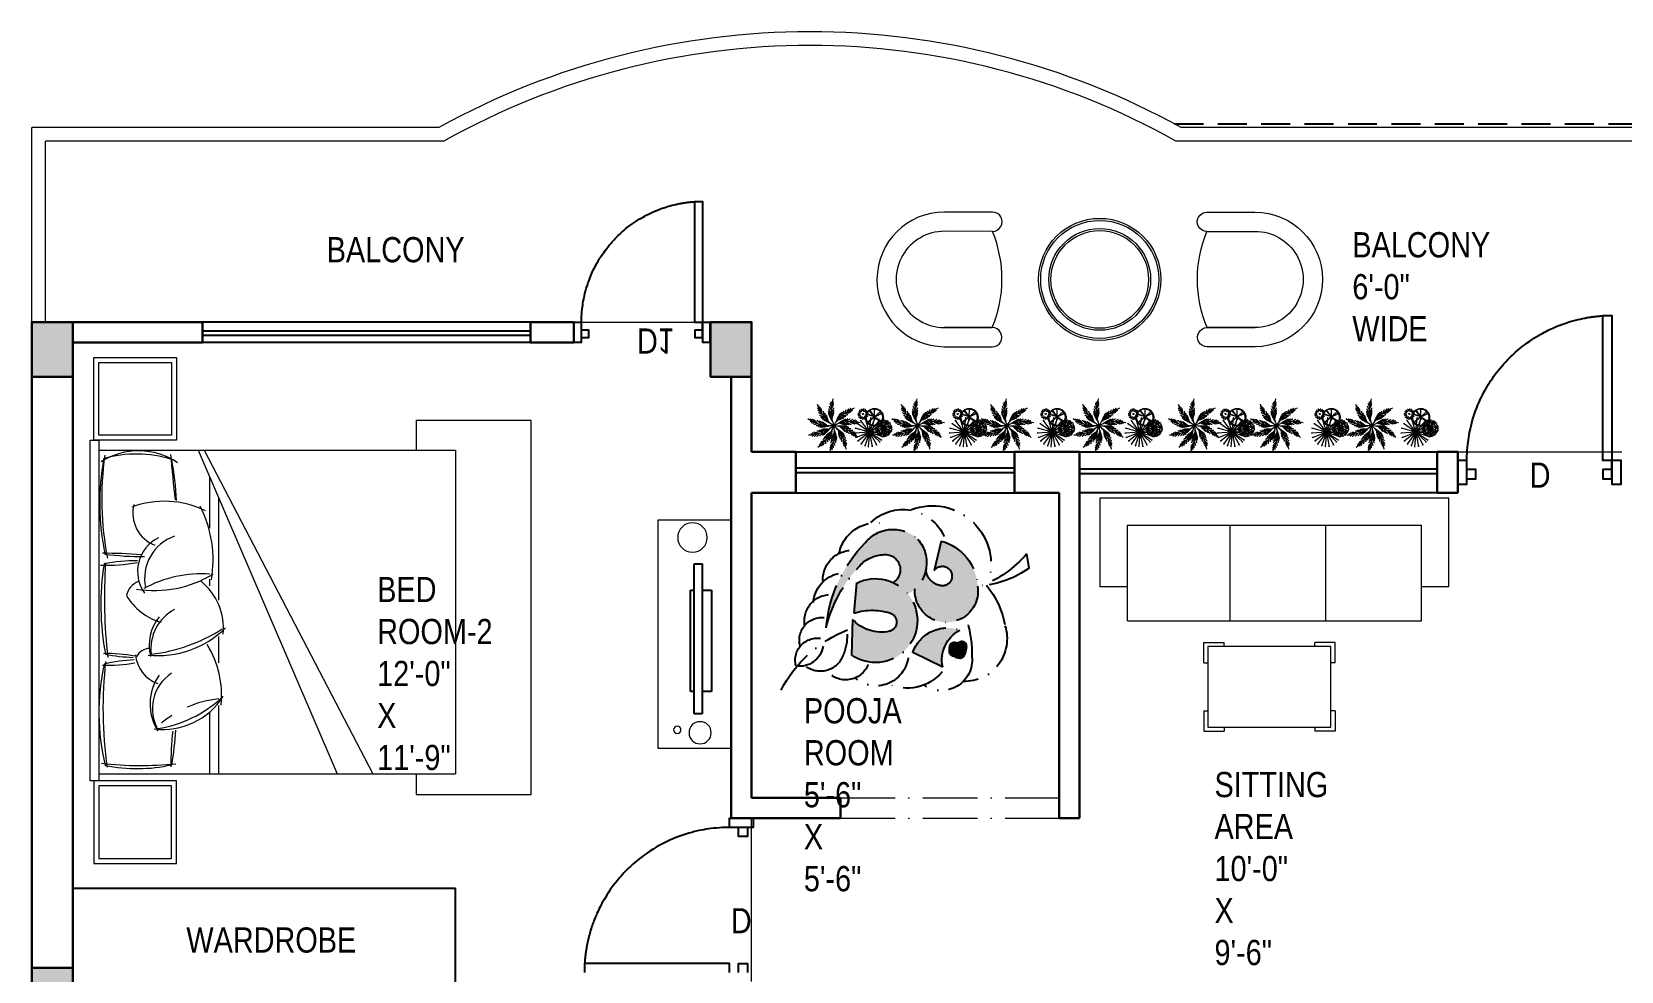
# Model space of a CAD drawing. Extents: x -454308 to 890911, y -14103 to 1343694.
# Drawn here: x 200667.8 to 201016.7, y 655735.5 to 655941.8 of the extents above; entities that cross this region are included whole.
import ezdxf

# ---------------------------------------------------------------- set-up
doc = ezdxf.new("R2010")
doc.units = 0
doc.header["$MEASUREMENT"] = 0
doc.linetypes.add('ACAD_ISO10W100', pattern=[18, 12, -3, 0, -3])
doc.linetypes.add('HIDDEN', pattern=[9.525, 6.35, -3.175])
for name, color, linetype in [('A-Door', 144, 'Continuous'), ('cup', 126, 'Continuous'), ('ELE', 7, 'Continuous'), ('PERSONA', 7, 'Continuous'), ('railing', 162, 'Continuous'), ('stair', 135, 'Continuous'), ('TEXTOS', 7, 'Continuous'), ('WIN', 4, 'Continuous')]:
    doc.layers.add(name, color=color, linetype=linetype)
for name, color, linetype, lineweight in [('A-FURN', 35, 'Continuous', 5), ('A-Wall', 7, 'Continuous', 30), ('AR-FUR', 11, 'Continuous', 9), ('AR-WALL', 1, 'Continuous', 40), ('CENTER LINE', 252, 'ACAD_ISO10W100', 5), ('col', 232, 'Continuous', 30), ('Hatch Gris Claro', 9, 'Continuous', 9), ('Muebles', 46, 'Continuous', 0), ('sill', 32, 'Continuous', 25), ('TXT', 42, 'Continuous', 25)]:
    doc.layers.add(name, color=color, linetype=linetype, lineweight=lineweight)
doc.styles.get("Standard").update_dxf_attribs({"font": 'stylu.ttf', "height": 7})

# ---------------------------------------------------------------- blocks, each defined once
blk = doc.blocks.new('arbol.Xterisco')
at = {"color": 62, "linetype": 'ByBlock'}
for p, q in [((104.219, 262.891), (104.096, 263.374)), ((104.096, 263.374), (104.121, 263.338)), ((104.219, 262.891), (104.268, 263.403)), ((104.219, 262.891), (104.401, 263.368)), ((104.401, 263.368), (104.401, 263.327)), ((104.219, 262.891), (104.518, 263.297)), ((104.219, 262.891), (104.621, 262.59)), ((104.219, 262.891), (104.685, 262.696)), ((104.518, 263.297), (104.504, 263.25)), ((104.621, 262.59), (104.602, 262.626)), ((104.685, 262.696), (104.675, 262.714))]:
    blk.add_line(p, q, dxfattribs=at)
at = {"color": 66, "linetype": 'ByBlock'}
for p, q in [((104.219, 262.891), (103.718, 262.903)), ((103.718, 262.903), (103.753, 262.891)), ((104.219, 262.891), (104.096, 262.396)), ((104.219, 262.891), (104.253, 262.378)), ((104.096, 262.396), (104.101, 262.437)), ((104.253, 262.378), (104.239, 262.42))]:
    blk.add_line(p, q, dxfattribs=at)
at = {"color": 68, "linetype": 'ByBlock'}
for p, q in [((104.219, 262.891), (103.743, 262.726)), ((104.219, 262.891), (103.816, 262.579)), ((104.219, 262.891), (103.944, 262.467)), ((103.743, 262.726), (103.777, 262.749)), ((103.816, 262.579), (103.826, 262.608)), ((103.944, 262.467), (103.954, 262.508))]:
    blk.add_line(p, q, dxfattribs=at)
at = {"color": 64, "linetype": 'ByBlock'}
for p, q in [((104.219, 262.891), (103.763, 263.091)), ((103.763, 263.091), (103.792, 263.062)), ((103.792, 263.062), (103.792, 263.067)), ((104.219, 262.891), (103.836, 263.209)), ((103.836, 263.209), (103.875, 263.197)), ((104.219, 262.891), (103.964, 263.321)), ((103.964, 263.321), (103.993, 263.309)), ((104.219, 262.891), (104.396, 262.42)), ((104.219, 262.891), (104.518, 262.484)), ((104.396, 262.42), (104.386, 262.467)), ((104.518, 262.484), (104.508, 262.526))]:
    blk.add_line(p, q, dxfattribs=at)
at = {"color": 60, "linetype": 'ByBlock'}
for p, q in [((104.219, 262.891), (104.607, 263.203)), ((104.219, 262.891), (104.661, 263.126)), ((104.219, 262.891), (104.72, 262.991)), ((104.219, 262.891), (104.72, 262.826)), ((104.607, 263.203), (104.582, 263.168)), ((104.661, 263.126), (104.646, 263.097)), ((104.72, 262.826), (104.68, 262.844)), ((104.72, 262.991), (104.695, 262.967))]:
    blk.add_line(p, q, dxfattribs=at)
at = {"color": 0, "linetype": 'ByBlock'}
blk.add_line((104.219, 262.891), (104.219, 262.891), dxfattribs=at)
blk = doc.blocks.new('cici.arbi')
at = {"color": 64, "linetype": 'ByBlock'}
for q in [(102.49, 264.552), (102.687, 264.774), (103.01, 264.057), (102.99, 264.049)]:
    blk.add_line((102.845, 264.434), q, dxfattribs=at)
at = {"color": 66, "linetype": 'ByBlock'}
for p, q in [((102.491, 264.316), (102.845, 264.434)), ((102.845, 264.434), (102.496, 264.294))]:
    blk.add_line(p, q, dxfattribs=at)
at = {"color": 68, "linetype": 'ByBlock'}
for q in [(102.616, 264.158), (102.616, 264.111)]:
    blk.add_line((102.845, 264.434), q, dxfattribs=at)
at = {"color": 62, "linetype": 'ByBlock'}
for q in [(102.776, 264.803), (102.799, 264.808), (103.189, 264.227)]:
    blk.add_line((102.845, 264.434), q, dxfattribs=at)
at = {"color": 60, "linetype": 'ByBlock'}
for q in [(103.145, 264.687), (103.166, 264.662), (103.193, 264.619)]:
    blk.add_line((102.845, 264.434), q, dxfattribs=at)
blk.add_circle((102.865, 264.438), 0.375, dxfattribs=at)
at = {"color": 62, "linetype": 'ByBlock'}
blk.add_circle((102.845, 264.434), 0.375, dxfattribs=at)
at = {"color": 64, "linetype": 'ByBlock'}
blk.add_circle((102.856, 264.399), 0.375, dxfattribs=at)
blk = doc.blocks.new('circarbre')
at = {"color": 62, "linetype": 'ByBlock'}
blk.add_circle((103.25, 267.97), 0.0431, dxfattribs=at)
at = {"color": 66, "linetype": 'ByBlock'}
for centre, start, end in [((102.83, 268.05), 214.2617, 125.294), ((103.19, 267.53), 304.2617, 215.294)]:
    blk.add_arc(centre, 0.0674, start, end, dxfattribs=at)
at = {"color": 64, "linetype": 'ByBlock'}
for centre, radius, start, end in [((102.93, 268.19), 0.103, 168.2544, 110.543), ((103.01, 268.33), 0.0674, 169.2617, 80.294), ((103.35, 267.58), 0.103, 303.2544, 245.543)]:
    blk.add_arc(centre, radius, start, end, dxfattribs=at)
at = {"color": 62, "linetype": 'ByBlock'}
for centre, radius, start, end in [((103.18, 268.36), 0.103, 123.2544, 65.543), ((103.34, 268.41), 0.0674, 124.2617, 35.294), ((103.52, 267.6), 0.0674, 349.2617, 260.294), ((103.61, 267.75), 0.103, 348.2544, 290.543)]:
    blk.add_arc(centre, radius, start, end, dxfattribs=at)
at = {"color": 60, "linetype": 'ByBlock'}
for centre, radius, start, end in [((103.48, 268.31), 0.103, 78.2544, 20.543), ((103.48, 268.31), 0.103, 78.2544, 20.543), ((103.63, 268.23), 0.0674, 79.2617, 350.294), ((103.63, 268.23), 0.0674, 79.2617, 350.294), ((103.66, 268.06), 0.103, 33.2544, 335.543), ((103.71, 267.89), 0.0674, 34.2617, 305.294)]:
    blk.add_arc(centre, radius, start, end, dxfattribs=at)
at = {"color": 68, "linetype": 'ByBlock'}
for centre, radius, start, end in [((102.87, 267.88), 0.103, 213.2544, 155.543), ((102.9, 267.71), 0.0674, 259.2617, 170.294), ((103.05, 267.63), 0.103, 258.2544, 200.543)]:
    blk.add_arc(centre, radius, start, end, dxfattribs=at)
blk = doc.blocks.new('arbol.arbre')
at = {"color": 64, "linetype": 'ByBlock'}
for q in [(14.572, 17.953), (14.443, 17.825), (14.955, 17.058)]:
    blk.add_line((14.849, 17.549), q, dxfattribs=at)
at = {"color": 62, "linetype": 'ByBlock'}
for q in [(14.759, 18.029), (14.935, 18.041), (15.149, 17.137), (15.268, 17.261)]:
    blk.add_line((14.849, 17.549), q, dxfattribs=at)
at = {"color": 60, "linetype": 'ByBlock'}
for q in [(15.135, 17.953), (15.258, 17.825), (15.338, 17.649), (15.355, 17.457)]:
    blk.add_line((14.849, 17.549), q, dxfattribs=at)
at = {"color": 66, "linetype": 'ByBlock'}
for q in [(14.359, 17.629), (14.579, 17.137), (14.779, 17.05)]:
    blk.add_line((14.849, 17.549), q, dxfattribs=at)
at = {"color": 68, "linetype": 'ByBlock'}
for q in [(14.376, 17.453), (14.446, 17.261)]:
    blk.add_line((14.849, 17.549), q, dxfattribs=at)
at = {"color": 64, "linetype": 'ByBlock'}
for centre, radius, start, end in [((14.599, 17.909), 0.0674, 169.26167, 80.294), ((14.517, 17.761), 0.103, 168.25437, 110.54304), ((14.943, 17.152), 0.103, 303.25437, 245.54304)]:
    blk.add_arc(centre, radius, start, end, dxfattribs=at)
at = {"color": 62, "linetype": 'ByBlock'}
for centre, radius, start, end in [((14.77, 17.937), 0.103, 123.25437, 65.54304), ((14.933, 17.984), 0.0674, 124.26167, 35.294), ((15.114, 17.18), 0.0674, 349.26167, 260.294), ((15.196, 17.328), 0.103, 348.25437, 290.54304)]:
    blk.add_arc(centre, radius, start, end, dxfattribs=at)
at = {"color": 60, "linetype": 'ByBlock'}
for centre, radius, start, end in [((15.073, 17.884), 0.103, 78.25437, 20.54304), ((15.073, 17.884), 0.103, 78.25437, 20.54304), ((15.249, 17.631), 0.103, 33.25437, 335.54304), ((15.221, 17.802), 0.0674, 79.26167, 350.294), ((15.221, 17.802), 0.0674, 79.26167, 350.294), ((15.296, 17.468), 0.0674, 34.26167, 305.294)]:
    blk.add_arc(centre, radius, start, end, dxfattribs=at)
at = {"color": 66, "linetype": 'ByBlock'}
for centre, start, end in [((14.417, 17.621), 214.26167, 125.294), ((14.78, 17.105), 304.26167, 215.294)]:
    blk.add_arc(centre, 0.0674, start, end, dxfattribs=at)
at = {"color": 68, "linetype": 'ByBlock'}
for centre, radius, start, end in [((14.464, 17.458), 0.103, 213.25437, 155.54304), ((14.492, 17.287), 0.0674, 259.26167, 170.294), ((14.64, 17.206), 0.103, 258.25437, 200.54304)]:
    blk.add_arc(centre, radius, start, end, dxfattribs=at)
blk = doc.blocks.new('c.plnt.arbres')
at = {"color": 34, "xscale": 1.354321914421646, "yscale": 1.354321914421646, "zscale": 1.354321914421646}
blk.add_blockref('cici.arbi', (-38.647, -94.978), dxfattribs=at)
at = {"color": 30}
for name, p, xscale, yscale, zscale in [('arbol.Xterisco', (-80.861, -197.164), 1.748832611688399, 1.748832611688399, 1.748832611688399), ('circarbre', (37.363, 99.317), 0.6091520546556879, 0.6091520546556879, 0.6091520546556879)]:
    blk.add_blockref(name, p, dxfattribs=dict(at, xscale=xscale, yscale=yscale, zscale=zscale))
at = {"color": 88}
blk.add_blockref('arbol.arbre', (86.588, 245.916), dxfattribs=at)
blk = doc.blocks.new('ar-26')
at = {"layer": 'CENTER LINE', "color": 27}
for centre, start, end in [((86.75, 89.66), 197.8706, 237.5936), ((88.03, 88.12), 161.8706, 201.5936), ((84.75, 90.15), 234.9681, 274.6912), ((87.82, 85.31), 110.1725, 149.8955), ((86.41, 84.01), 75.6722, 115.3952), ((82.91, 89.38), 270.9681, 310.6912), ((81.91, 87.83), 304.0339, 343.7569), ((81.85, 86.29), 331.6319, 11.355), ((84.65, 83.72), 43.6319, 83.355), ((82.83, 84.55), 7.6319, 47.355)]:
    blk.add_arc(centre, 3.23, start, end, dxfattribs=at)
at = {"layer": 'CENTER LINE'}
for centre, radius, start, end in [((85.11, 88.76), 0.398, 182.879, 221.5346), ((84.95, 88.86), 0.167, 173.7791, 233.0395), ((83.11, 89.39), 2.03, 326.0526, 338.8318), ((84.24, 89), 0.782, 317.4391, 345.0127), ((84.62, 89.07), 0.386, 308.4321, 338.3515), ((83.15, 87.43), 0.167, 246.8767, 306.1371), ((82.85, 87.17), 0.386, 21.5297, 51.4491), ((82.81, 86.78), 0.782, 30.5366, 58.1102), ((82.11, 85.82), 2.03, 39.1502, 51.9294), ((82.11, 85.39), 2.49, 40.6505, 52.2085), ((83.83, 88.45), 0.167, 209.7791, 269.0395), ((84.02, 88.47), 0.398, 218.879, 257.5346), ((85.56, 91.37), 3.82, 242.1883, 247.1386), ((83.44, 88.43), 0.386, 344.4321, 14.3515), ((82.03, 84.47), 3.35, 47.7731, 57.7282), ((85.74, 91.11), 3.82, 240.5673, 247.2107), ((83.17, 88.15), 0.782, 353.4391, 21.0127), ((85.94, 90.89), 3.82, 238.9483, 247.3077), ((82.03, 87.8), 2.03, 2.0526, 14.8318), ((82.51, 84.57), 3.07, 50.1322, 60.5244), ((86.08, 90.76), 3.82, 237.6825, 247.4019), ((86.2, 90.66), 3.82, 236.5186, 247.4981), ((81.77, 87.46), 2.49, 3.5529, 15.111), ((81.15, 86.77), 3.35, 10.6755, 20.6307), ((81.59, 86.56), 3.07, 13.0347, 23.4268), ((88.09, 89.59), 3.82, 202.9483, 211.3077), ((88.13, 89.4), 3.82, 201.6825, 211.4019), ((88.06, 89.89), 3.82, 204.5673, 211.2107), ((88.16, 89.25), 3.82, 200.5186, 211.4981), ((88.06, 90.2), 3.82, 206.1883, 211.1386), ((82.7, 89.27), 2.49, 327.5529, 339.111), ((81.8, 89.08), 3.35, 334.6755, 344.6307), ((82.03, 88.65), 3.07, 337.0347, 347.4268), ((88.79, 85.9), 3.82, 148.8205, 159.8), ((88.88, 86.02), 3.82, 149.9844, 159.7037), ((84.52, 90.34), 3.07, 285.3366, 295.7287), ((87.55, 83.95), 3.82, 114.3202, 125.2997), ((89.02, 86.17), 3.82, 151.2501, 159.6096), ((84.71, 90.79), 3.35, 282.9774, 292.9325), ((87.69, 83.99), 3.82, 115.4841, 125.2035), ((89.23, 86.37), 3.82, 152.8691, 159.5126), ((85.42, 90.2), 2.49, 275.8548, 287.4128), ((87.88, 84.04), 3.82, 116.7498, 125.1093), ((89.47, 86.57), 3.82, 154.4902, 159.4404), ((85.76, 89.95), 2.03, 274.3545, 287.1337), ((88.17, 84.09), 3.82, 118.3688, 125.0123), ((86.16, 88.83), 0.782, 265.741, 293.3146), ((86.51, 87.99), 0.398, 131.1808, 169.8364), ((88.49, 84.11), 3.82, 119.9899, 124.9402), ((87.35, 89), 2.03, 239.8542, 252.6334), ((86.5, 88.18), 0.167, 122.081, 181.3414), ((86.45, 88.57), 0.386, 256.734, 286.6534), ((87.04, 87.85), 0.782, 231.2407, 258.8143), ((86.85, 86.96), 0.398, 96.6805, 135.3361), ((86.94, 87.13), 0.167, 87.5807, 146.8411), ((83.12, 85.85), 0.386, 57.5297, 87.4491), ((83.29, 87.55), 0.398, 255.9765, 294.6321), ((83.21, 86.23), 0.167, 282.8767, 342.1371), ((83.32, 85.51), 0.782, 66.5366, 94.1102), ((82.77, 90.79), 3.82, 279.2858, 284.2361), ((83.32, 84.32), 2.03, 75.1502, 87.9294), ((83.26, 86.42), 0.398, 291.9765, 330.6321), ((83.07, 90.7), 3.82, 277.6648, 284.3082), ((83.57, 83.97), 2.49, 76.6505, 88.2085), ((80.93, 88.73), 3.82, 315.2858, 320.2361), ((83.36, 90.65), 3.82, 276.0458, 284.4052), ((84.04, 83.18), 3.35, 83.7731, 93.7282), ((81.23, 88.84), 3.82, 313.6648, 320.3082), ((83.56, 90.62), 3.82, 274.7801, 284.4994), ((83.71, 90.61), 3.82, 273.6161, 284.5957), ((84.37, 83.55), 3.07, 86.1322, 96.5244), ((81.5, 88.96), 3.82, 312.0458, 320.4052), ((85.42, 83.66), 2.49, 109.7162, 121.2743), ((81.67, 89.06), 3.82, 310.7801, 320.4994), ((81.79, 89.14), 3.82, 309.6161, 320.5957), ((86.25, 83.26), 3.35, 116.8388, 126.794), ((86.33, 83.74), 3.07, 119.198, 129.5901), ((80.8, 86.46), 3.82, 346.7306, 353.374), ((80.96, 86.71), 3.82, 345.1116, 353.471), ((81.05, 86.89), 3.82, 343.8458, 353.5652), ((81.11, 87.02), 3.82, 342.6819, 353.6614), ((87.81, 84.25), 3.35, 144.4368, 154.392), ((87.65, 84.71), 3.07, 146.796, 157.1882), ((81.5, 84.56), 3.82, 14.3286, 20.972), ((81.51, 85.2), 3.82, 10.2799, 21.2595), ((81.52, 85.05), 3.82, 11.4439, 21.1632), ((81.52, 84.85), 3.82, 12.7096, 21.069), ((83.2, 83.47), 3.82, 46.2799, 57.2595), ((85.58, 83.06), 3.82, 82.2799, 93.2595), ((83.29, 83.35), 3.82, 47.4439, 57.1632), ((88.46, 86.68), 3.07, 182.796, 193.1882), ((83.41, 83.19), 3.82, 48.7096, 57.069), ((88.85, 86.4), 3.35, 180.4368, 190.392), ((85.72, 83.02), 3.82, 83.4439, 93.1632), ((86.53, 90.02), 3.07, 250.8363, 261.2284), ((87.95, 88.75), 3.07, 218.796, 229.1882), ((83.56, 82.94), 3.82, 50.3286, 56.972), ((88.13, 85.83), 2.49, 173.3143, 184.8723), ((85.91, 82.96), 3.82, 84.7096, 93.069), ((86.95, 90.29), 3.35, 248.4771, 258.4323), ((88.43, 88.75), 3.35, 216.4368, 226.392), ((86.18, 82.85), 3.82, 86.3286, 92.972), ((87.2, 89.4), 2.49, 241.3545, 252.9126), ((88.18, 87.87), 2.49, 209.3143, 220.8723), ((86.46, 82.7), 3.82, 87.9496, 92.8999), ((88.09, 87.45), 2.03, 207.814, 220.5932), ((87.22, 86.64), 0.782, 199.2004, 226.774), ((86.59, 85.98), 0.398, 64.6403, 103.2959), ((86.76, 86.07), 0.167, 55.5404, 114.8009), ((87.1, 86.27), 0.386, 190.1934, 220.1128), ((87.13, 87.47), 0.386, 222.2337, 252.1531), ((84.02, 84.99), 0.386, 90.5954, 120.5148), ((84.37, 84.81), 0.782, 99.6024, 127.176), ((85.02, 83.82), 2.03, 108.2159, 120.9952), ((83.89, 85.36), 0.167, 315.9424, 15.2029), ((83.82, 85.54), 0.398, 325.0423, 3.6979), ((80.61, 86.21), 3.82, 348.3516, 353.3019), ((85.03, 84.75), 0.386, 118.1934, 148.1128), ((85.42, 84.75), 0.782, 127.2004, 154.774), ((86.46, 84.17), 2.03, 135.814, 148.5932), ((86.89, 84.21), 2.49, 137.3143, 148.8723), ((84.74, 85.01), 0.167, 343.5404, 42.8009), ((84.6, 85.14), 0.398, 352.6403, 31.2959), ((81.44, 84.25), 3.82, 15.9496, 20.8999), ((87.81, 85.55), 2.03, 171.814, 184.5932), ((83.7, 82.66), 3.82, 51.9496, 56.8999), ((86.63, 85.4), 0.782, 163.2004, 190.774), ((85.73, 85.24), 0.398, 28.6403, 67.2959), ((86.31, 85.17), 0.386, 154.1934, 184.1128), ((85.92, 85.22), 0.167, 19.5404, 78.8009)]:
    blk.add_arc(centre, radius, start, end, dxfattribs=at)
blk = doc.blocks.new('cdsaf')
at = {"color": 5}
for p, q in [((1185429.42, 734143.15, 20311.96), (1185429.42, 734106.36, 20311.96)), ((1185431.44, 734143.15, 20311.96), (1185429.42, 734143.15, 20311.96)), ((1185431.44, 734106.36, 20311.96), (1185431.44, 734143.15, 20311.96)), ((1185427.16, 734136.71, 20311.96), (1185427.16, 734111.82, 20311.96)), ((1185429.42, 734136.71, 20311.96), (1185427.16, 734136.71, 20311.96)), ((1185432.29, 734136.71, 20311.96), (1185431.44, 734136.71, 20311.96)), ((1185432.29, 734111.82, 20311.96), (1185432.29, 734136.71, 20311.96)), ((1185427.16, 734111.82, 20311.96), (1185429.42, 734111.82, 20311.96)), ((1185431.44, 734111.82, 20311.96), (1185432.29, 734111.82, 20311.96)), ((1185429.42, 734106.36, 20311.96), (1185431.44, 734106.36, 20311.96))]:
    blk.add_line(p, q, dxfattribs=at)
blk = doc.blocks.new('WEWEEQ')
at = {"layer": 'Muebles'}
blk.add_lwpolyline([(1107845.51, 737873.28), (1107829.48, 737873.28), (1107829.48, 737823.12), (1107845.51, 737823.12)], close=True, dxfattribs=at)
for centre, radius in [((1107838.73, 737869.84), 2.43), ((1107833.71, 737869.19), 0.81), ((1107837.04, 737826.97), 3.24)]:
    blk.add_circle(centre, radius, dxfattribs=at)
at = {"color": 6, "linetype": 'ByBlock', "lineweight": 5, "xscale": 0.8945132207591084, "yscale": 0.8945132207591084, "zscale": 0.8945132207591084, "rotation": 180}
blk.add_blockref('cdsaf', (2168221.49, 1394533.53, 55552.59), dxfattribs=at)
blk = doc.blocks.new('SINGLE CHAIR')
at = {"linetype": 'Continuous'}
for p, q in [((-8.18, 8.31), (-8.21, 20.12)), ((-3.46, 8.32), (-3.49, 20.13)), ((-3.49, 20.13), (-3.46, 8.32)), ((20.13, 20.19), (20.16, 8.38)), ((24.86, 20.2), (24.89, 8.39))]:
    blk.add_line(p, q, dxfattribs=at)
at = {"linetype": 'Continuous', "extrusion": (0, 0, -1)}
for centre, major_axis, start_param, end_param in [((-5.85, 20.13), (1.67, 1.67), 3.924598, 7.066191), ((8.39, -8.18), (-21.71, 21.71), 0.388215, 1.177797), ((22.5, 20.2), (1.67, 1.67), 3.924598, 7.066191), ((8.35, 8.35), (11.69, 11.69), 0.783006, 3.924598), ((8.35, 8.35), (-8.35, 8.35), 2.353802, 5.495395)]:
    blk.add_ellipse(centre, major_axis=major_axis, ratio=1, start_param=start_param, end_param=end_param, dxfattribs=at)
blk = doc.blocks.new('bed 111111')
at = {"layer": 'AR-FUR'}
for p, q in [((-0.8649, 1.3945), (-0.8649, -0.4997)), ((-0.8172, 1.3945), (-0.8649, 1.3945)), ((-0.8172, -0.4997), (-0.8172, 1.3945)), ((-0.2634, -0.4435), (0.5086, 1.3565)), ((-0.151, 0.5919), (-0.151, 0.7393)), ((-0.2018, 0.2738), (-0.2018, 0.3108)), ((-0.8649, -0.4997), (-0.8172, -0.4997))]:
    blk.add_line(p, q, dxfattribs=at)
at = {"layer": 'AR-FUR', "color": 251}
for p, q in [((-0.8172, 1.3565), (1.1658, 1.3565)), ((-0.231, -0.4435), (0.7065, 1.3565)), ((-0.2018, 1.016), (-0.2018, 1.3565)), ((-0.151, 0.9769), (-0.151, 1.3565)), ((1.1658, -0.4435), (1.1658, 1.3565)), ((-0.151, -0.177), (-0.151, 0.3896)), ((-0.2018, -0.2973), (-0.2018, -0.0096)), ((-0.8172, -0.4435), (1.1658, -0.4435))]:
    blk.add_line(p, q, dxfattribs=at)
at = {"layer": 'AR-FUR'}
for points in [[(-0.3849, 1.8545), (-0.3849, 1.3945), (-0.8449, 1.3945), (-0.8449, 1.8545)], [(-0.4126, 1.8268), (-0.4126, 1.4222), (-0.8172, 1.4222), (-0.8172, 1.8268)], [(-0.3849, -0.9597), (-0.3849, -0.4997), (-0.8449, -0.4997), (-0.8449, -0.9597)], [(-0.4126, -0.9319), (-0.4126, -0.5274), (-0.8172, -0.5274), (-0.8172, -0.9319)]]:
    blk.add_lwpolyline(points, close=True, dxfattribs=at)
at = {"layer": 'AR-FUR', "extrusion": (0, 0, -1)}
for centre, major_axis, start_param, end_param in [((-0.6029, 0.4547), (-0.6168, -0.6168), 2.151233, 2.577546), ((0.4135, 1.0155), (0.8693, -0.8693), 2.135358, 2.596989), ((-1.9428, 1.0262), (1.1008, -1.1008), 5.317309, 5.441753), ((-0.2479, 0.9685), (0.2006, -0.2006), 1.751453, 2.903235), ((-0.4597, 0.7123), (0.2807, -0.2807), 3.804818, 4.933588), ((-0.6654, 0.9181), (-0.3757, -0.3757), 3.823105, 4.483365), ((-0.4265, 0.678), (0.132, -0.132), 2.441833, 3.593049), ((-0.5998, 1.4582), (-0.5204, -0.5204), -0.757256, -0.529592), ((-0.5939, -0.2888), (-0.7054, -0.7054), 2.16954, 2.32419), ((-0.4885, 0.16), (0.3807, -0.3807), 3.825535, 4.703193), ((0.6668, 0.4149), (-1.0409, -1.0409), 0.630608, 0.974387), ((-0.7629, 1.4252), (0.5216, -0.5216), 0.585091, 0.82334), ((-0.5288, 0.748), (0.0636, -0.0636), 0.857002, 1.830616), ((-0.2789, 0.642), (-0.1822, -0.1822), 0.120756, 1.023991), ((-0.457, 0.546), (-0.2361, -0.2361), 3.827833, 4.821859), ((-0.3841, 0.2013), (-0.2284, -0.2284), 1.31402, 2.087383), ((-0.5579, 0.3869), (-0.076, -0.076), -0.407023, 0.572892), ((-0.3929, 0.2303), (0.1472, -0.1472), 1.241939, 2.981597), ((-0.5067, -0.2882), (0.4419, -0.4419), 3.766461, 4.474078), ((-0.8424, 0.1671), (-0.4675, -0.4675), 3.758339, 4.39729), ((-0.5994, 1.2063), (-0.7323, -0.7323), -0.784247, -0.602664), ((0.6231, -0.1482), (1.0143, -1.0143), 2.182404, 2.554333), ((-0.5854, -1.358), (1.0644, -1.0644), 3.795161, 3.941764), ((-0.4353, -0.0938), (-0.1358, -0.1358), 0.534678, 1.98218), ((-0.4521, 0.3531), (-0.3626, -0.3626), -1.247956, -0.42416), ((-1.8536, -0.1133), (-1.0388, -1.0388), 3.961011, 4.118365), ((-0.6065, 0.2399), (0.4681, -0.4681), 0.486234, 1.065936)]:
    blk.add_ellipse(centre, major_axis=major_axis, ratio=1, start_param=start_param, end_param=end_param, dxfattribs=at)
at = {"layer": 'AR-FUR', "color": 251, "extrusion": (0, 0, -1)}
for centre, major_axis, start_param, end_param in [((-0.5854, -0.6035), (1.3528, -1.3528), 3.814055, 4.030079), ((1.5625, 0.993), (-1.6658, -1.6658), 0.673847, 0.924545), ((1.5526, 1.3309), (-1.3927, -1.3927), 0.677, 0.778682), ((-0.2845, 0.9931), (-0.1657, -0.1657), -0.207552, 1.319983), ((-0.5866, 0.4458), (0.4702, -0.4702), 4.076, 4.671895), ((-0.0866, 1.5296), (0.42, -0.42), 1.362212, 1.484388), ((-0.0866, 1.5296), (0.42, -0.42), 0.892669, 1.199073), ((-0.7563, 0.0062), (0.5275, -0.5275), 3.872485, 4.116068), ((2.032, 0.3804), (-1.9923, -1.9923), 0.715059, 0.90208), ((-0.2783, 0.6613), (0.176, -0.176), 1.274089, 2.475678), ((-0.6338, -0.2362), (0.6602, -0.6602), 4.043868, 4.496311), ((-0.3136, 0.269), (-0.1757, -0.1757), -0.450892, 0.994118), ((-0.2465, 0.9031), (-0.4664, -0.4664), -0.857824, -0.280048), ((-0.7731, -0.7492), (-0.6687, -0.6687), 2.320508, 2.537901), ((0.9556, -0.1741), (1.2415, -1.2415), 2.218366, 2.546274), ((-0.8022, 3.0425), (-2.0599, -2.0599), -0.860991, -0.787253), ((11.1738, -1.4463), (8.2284, -8.2284), 2.444592, 2.466232), ((-0.5953, -0.0511), (-0.2749, -0.2749), -1.375906, -0.21834)]:
    blk.add_ellipse(centre, major_axis=major_axis, ratio=1, start_param=start_param, end_param=end_param, dxfattribs=at)
blk = doc.blocks.new('qeert')
at = {"layer": 'AR-FUR'}
blk.add_lwpolyline([(817.8551, -506.2448), (817.969, -506.2448), (817.969, -506.8852), (815.8898, -506.8852), (815.8898, -506.2448), (816.0552, -506.2448)], dxfattribs=at)
at = {"layer": 'AR-FUR', "rotation": 270}
blk.add_blockref('bed 111111', (816.4987, -505.2972), dxfattribs=at)
blk = doc.blocks.new('SYMBOL')
at = {"layer": 'CENTER LINE', "lineweight": 25}
h = blk.add_hatch(color=256, dxfattribs=at)
h.dxf.hatch_style = 1
h.set_gradient(color1=(204, 102, 127), one_color=1, tint=1, name='HEMISPHERICAL')
h.paths.add_polyline_path([(53221.71, 631913.25), (53222, 631903.49, -0.268386), (53232.14, 631906.73, -0.652093), (53232.78, 631901.94, -0.169887), (53222.4, 631901.76), (53223.13, 631893.51, 1.752374)])
h.paths.add_polyline_path([(53237.14, 631896.53, -0.11262), (53233.11, 631893.39, -0.820907), (53230.22, 631885.79, -0.202284), (53223.85, 631888.9, -0.129045), (53214.76, 631905.74, 0.172995), (53225.46, 631882.48, 0.436848), (53239.87, 631881.52, 0.479462)])
h.paths.add_polyline_path([(53239.07, 631895.16, -0.164539), (53242.1, 631889.68, -0.416464), (53246.97, 631894.27, -1.495637), (53244.34, 631890.06), (53246.29, 631882.02, 0.321204), (53256.24, 631894.38, 1.107162)])
h = blk.add_hatch(color=256, dxfattribs=at)
h.dxf.hatch_style = 1
h.set_gradient(color1=(204, 102, 127), one_color=1, tint=1, name='HEMISPHERICAL')
h.paths.add_polyline_path([(53246.66, 631916.52), (53238.45, 631912.58, 0.417243), (53251.39, 631906.41, -0.335116)])
h = blk.add_hatch(color=256, dxfattribs=at)
h.dxf.hatch_style = 1
h.set_gradient(color1=(204, 102, 127), one_color=1, tint=1, name='HEMISPHERICAL')
h.paths.add_polyline_path([(53251.16, 631909.9, 0.520567), (53251.62, 631909.58, 0.520567), (53252.12, 631909.58, 0.520567), (53252.58, 631909.81, 0.520567), (53252.95, 631910.22, 0.520567), (53253.04, 631910.73, 0.520567), (53253, 631911.23, 0.520567), (53252.95, 631911.74, 0.520567), (53252.81, 631912.24, 0.520567), (53252.68, 631912.8, 0.520567), (53252.45, 631913.3, 0.520567), (53252.17, 631913.76, 0.520567), (53251.71, 631914.04, 0.520567), (53251.2, 631914.04, 0.520567), (53250.7, 631913.95, 0.520567), (53250.19, 631913.81, 0.520567), (53249.82, 631913.44, 0.520567), (53249.18, 631913.39, 0.520567), (53248.85, 631912.98, 0.520567), (53248.62, 631912.47, 0.520567), (53248.62, 631911.97, 0.520567), (53248.62, 631911.46, 0.520567), (53248.72, 631910.96, 0.520567), (53248.85, 631910.45, 0.520567), (53249.13, 631909.99, 0.520567), (53249.64, 631909.85, 0.520567), (53250.14, 631909.85, 0.520567), (53250.65, 631909.99, 0.520567)])
for p, q in [((53222, 631903.49), (53221.71, 631913.25)), ((53246.66, 631916.52), (53238.45, 631912.58)), ((53222.4, 631901.76), (53223.13, 631893.51)), ((53246.29, 631882.02), (53244.34, 631890.06)), ((53270.37, 631889.42), (53269.69, 631885.54))]:
    blk.add_line(p, q, dxfattribs=at)
blk.add_lwpolyline([(53249.82, 631913.44, -0.520567), (53250.19, 631913.81, -0.520567), (53250.19, 631913.81, -0.520567), (53250.7, 631913.95, -0.520567), (53250.7, 631913.95, -0.520567), (53251.2, 631914.04, -0.520567), (53251.2, 631914.04, -0.520567), (53251.71, 631914.04, -0.520567), (53251.71, 631914.04, -0.520567), (53252.17, 631913.76, -0.520567), (53252.17, 631913.76, -0.520567), (53252.45, 631913.3, -0.520567), (53252.45, 631913.3, -0.520567), (53252.68, 631912.8, -0.520567), (53252.68, 631912.8, -0.520567), (53252.81, 631912.24, -0.520567), (53252.81, 631912.24, -0.520567), (53252.95, 631911.74, -0.520567), (53252.95, 631911.74, -0.520567), (53253, 631911.23, -0.520567), (53253, 631911.23, -0.520567), (53253.04, 631910.73, -0.520567), (53253.04, 631910.73, -0.520567), (53252.95, 631910.22, -0.520567), (53252.95, 631910.22, -0.520567), (53252.58, 631909.81, -0.520567), (53252.58, 631909.81, -0.520567), (53252.12, 631909.58, -0.520567), (53252.12, 631909.58, -0.520567), (53251.62, 631909.58, -0.520567), (53251.62, 631909.58, -0.520567), (53251.16, 631909.9, -0.520567), (53251.16, 631909.9, -0.520567), (53250.65, 631909.99, -0.520567), (53250.65, 631909.99, -0.520567), (53250.14, 631909.85, -0.520567), (53250.14, 631909.85, -0.520567), (53249.64, 631909.85, -0.520567), (53249.64, 631909.85, -0.520567), (53249.13, 631909.99, -0.520567), (53249.13, 631909.99, -0.520567), (53248.85, 631910.45, -0.520567), (53248.85, 631910.45, -0.520567), (53248.72, 631910.96, -0.520567), (53248.72, 631910.96, -0.520567), (53248.62, 631911.46, -0.520567), (53248.62, 631911.46, -0.520567), (53248.62, 631911.97, -0.520567), (53248.62, 631911.97, -0.520567), (53248.62, 631912.47, -0.520567), (53248.62, 631912.47, -0.520567), (53248.85, 631912.98, -0.520567), (53248.85, 631912.98, -0.520567), (53249.18, 631913.39, -0.520567), (53249.18, 631913.39, -0.520567)], format="xyb", close=True, dxfattribs=at)
for centre, radius, start, end in [((53233.31, 631938.64), 34.68, 207.1582, 248.5513), ((53228.46, 631912.86), 8.8, 7.558, 130.9141), ((53236.95, 631909.77), 12.53, 40.0349, 115.4069), ((53246.38, 631914.59), 8.34, 354.222, 125.1403), ((53213.22, 631911.17), 6.52, 20.4911, 130.3733), ((53220.1, 631913.39), 6.64, 21.1684, 142.0502), ((53252.6, 631908.79), 11.68, 342.2099, 91.4388), ((53212.38, 631914.66), 6.08, 164.9816, 291.0837), ((53207.49, 631909.82), 6.49, 9.0775, 98.6619), ((53207.9, 631908.17), 12.59, 356.9242, 24.7671), ((53228.25, 631903.8), 11.49, 243.541, 124.6953), ((53247.97, 631915.89), 10.08, 199.2049, 289.7969), ((53255.72, 631914.59), 9.26, 167.9783, 242.0855), ((53224.33, 631912.98), 30.36, 344.7387, 1.453), ((53213.65, 631909.16), 6.23, 164.9462, 277.3233), ((53216.04, 631903.9), 7.24, 169.6945, 275.1792), ((53251.39, 631914.63), 37.69, 193.6422, 223.0546), ((53252.72, 631909.11), 38.11, 185.0648, 224.3238), ((53229.87, 631896.35), 10.62, 77.6939, 137.7874), ((53231.4, 631904.19), 2.64, 301.4983, 73.9306), ((53247.69, 631895.65), 8.64, 351.5628, 183.2082), ((53241.35, 631908.74), 22.64, 319.8388, 351.0801), ((53227.34, 631916.69), 15.72, 251.7104, 290.2774), ((53220.2, 631899.61), 8.98, 184.8853, 256.7582), ((53232.48, 631887.93), 9.78, 319.0483, 61.5122), ((53221.98, 631892.68), 8.14, 178.9006, 280.601), ((53230.91, 631889.88), 4.15, 260.4147, 57.946), ((53243.85, 631888.44), 16.07, 249.1883, 18.3897), ((53246.82, 631889.56), 4.72, 88.1114, 178.5512), ((53246.53, 631891.62), 2.69, 215.5449, 80.4764), ((53242.64, 631895.15), 13.62, 285.5282, 356.7571), ((53254.55, 631867), 27.45, 54.7863, 84.5095), ((53246.03, 631865.11), 31.26, 40.8152, 69.1224), ((53230.73, 631894.9), 9.12, 221.0729, 266.8158), ((53228.54, 631887.45), 10.43, 192.0543, 284.8759), ((53233.11, 631888.68), 9.84, 218.9973, 313.3894), ((53235.72, 631885.77), 12.38, 225.2815, 336.2235)]:
    blk.add_arc(centre, radius, start, end, dxfattribs=at)
blk = doc.blocks.new('EWRERWER')
at = {"layer": 'AR-FUR', "linetype": 'Continuous'}
for p, q in [((1130110.34, 738970.03), (1130110.34, 738974.48)), ((1130110.34, 738974.48), (1130114.79, 738974.48)), ((1130111.23, 738955.92), (1130111.23, 738973.59)), ((1130111.23, 738973.59), (1130138.23, 738973.59)), ((1130114.79, 738973.59), (1130114.79, 738974.48)), ((1130139.12, 738974.48), (1130134.68, 738974.48)), ((1130134.68, 738973.59), (1130134.68, 738974.48)), ((1130138.23, 738973.59), (1130138.23, 738955.92)), ((1130139.12, 738970.03), (1130139.12, 738974.48)), ((1130110.34, 738970.03), (1130111.23, 738970.03)), ((1130139.12, 738970.03), (1130138.23, 738970.03)), ((1130110.34, 738959.47), (1130111.23, 738959.47)), ((1130110.34, 738959.47), (1130110.34, 738955.03)), ((1130139.12, 738959.47), (1130138.23, 738959.47)), ((1130139.12, 738959.47), (1130139.12, 738955.03)), ((1130138.23, 738955.92), (1130111.23, 738955.92)), ((1130114.79, 738955.92), (1130114.79, 738955.03)), ((1130134.68, 738955.92), (1130134.68, 738955.03)), ((1130110.34, 738955.03), (1130114.79, 738955.03)), ((1130139.12, 738955.03), (1130134.68, 738955.03))]:
    blk.add_line(p, q, dxfattribs=at)
blk = doc.blocks.new('colummn')
at = {"layer": 'Hatch Gris Claro'}
blk.add_hatch(color=256, dxfattribs=at).paths.add_polyline_path([(154558.64, 675547.17), (154567.64, 675547.17), (154567.64, 675559.17), (154558.64, 675559.17)])
at = {"layer": 'col'}
blk.add_lwpolyline([(154558.64, 675547.17), (154567.64, 675547.17), (154567.64, 675559.17), (154558.64, 675559.17), (154558.64, 675547.17)], dxfattribs=at)
blk = doc.blocks.new('RERWRER')
at = {"layer": 'col'}
blk.add_blockref('colummn', (8622.84, -2915.5), dxfattribs=at)
for p, rotation in [((317749.13, 1348049.06), 179.9999999991757), ((317898.11, 1348049.06), 180)]:
    blk.add_blockref('colummn', p, dxfattribs=dict(at, rotation=rotation))
blk = doc.blocks.new('1110-09-0')
at = {"layer": 'AR-FUR', "ltscale": 0.3}
for p, q in [((5831.88, -4127.57), (5767.38, -4127.57)), ((5767.38, -4127.57), (5767.38, -4148.57)), ((5767.38, -4127.57), (5767.38, -4148.57)), ((5788.38, -4127.57), (5788.38, -4148.57)), ((5809.38, -4127.57), (5809.38, -4148.57)), ((5831.88, -4127.57), (5831.88, -4148.57)), ((5761.38, -4135.07), (5761.38, -4154.57)), ((5761.38, -4135.07), (5767.38, -4135.07)), ((5831.88, -4135.07), (5837.88, -4135.07)), ((5837.88, -4135.07), (5837.88, -4154.57)), ((5831.88, -4148.57), (5767.38, -4148.57)), ((5837.88, -4154.57), (5761.38, -4154.57))]:
    blk.add_line(p, q, dxfattribs=at)

msp = doc.modelspace()

# ---------------------------------------------------------------- linework, layer by layer
at = {"layer": 'A-Door'}
for points in [[(200786.815, 655873.648), (200788.476, 655873.648), (200788.476, 655877.967), (200786.815, 655877.967), (200786.815, 655873.648), (200788.476, 655873.648), (200788.476, 655874.645), (200790.137, 655874.645), (200790.137, 655876.306), (200788.476, 655876.306), (200788.476, 655877.967), (200788.49, 655878.838), (200788.51, 655879.32), (200788.539, 655879.797), (200788.591, 655880.438), (200788.64, 655880.911), (200788.694, 655881.364), (200788.753, 655881.794), (200788.819, 655882.224), (200788.893, 655882.658), (200788.973, 655883.084), (200789.07, 655883.554), (200789.134, 655883.847), (200789.255, 655884.355), (200789.384, 655884.856), (200789.537, 655885.403), (200789.653, 655885.788), (200789.775, 655886.175), (200789.953, 655886.705), (200790.081, 655887.065), (200790.294, 655887.627), (200790.453, 655888.025), (200790.627, 655888.442), (200790.775, 655888.78), (200790.932, 655889.127), (200791.159, 655889.605), (200791.343, 655889.975), (200791.602, 655890.474), (200791.88, 655890.981), (200792.114, 655891.39), (200792.465, 655891.973), (200792.626, 655892.229), (200792.835, 655892.551), (200793.142, 655893.01), (200793.432, 655893.423), (200793.688, 655893.775), (200793.966, 655894.144), (200794.25, 655894.508), (200794.582, 655894.918), (200794.979, 655895.386), (200795.236, 655895.677), (200795.647, 655896.127), (200795.905, 655896.398), (200796.261, 655896.762), (200796.567, 655897.063), (200796.808, 655897.293), (200797.058, 655897.527), (200797.398, 655897.834), (200797.79, 655898.176), (200798.176, 655898.499), (200798.623, 655898.858), (200799.135, 655899.251), (200799.538, 655899.547), (200799.979, 655899.857), (200800.423, 655900.156), (200800.742, 655900.363), (200801.17, 655900.631), (200801.595, 655900.886), (200801.995, 655901.116), (200802.361, 655901.319), (200802.674, 655901.487), (200803.038, 655901.675), (200803.35, 655901.83), (200803.641, 655901.971), (200803.914, 655902.099), (200804.235, 655902.244), (200804.477, 655902.351), (200804.726, 655902.457), (200804.995, 655902.569), (200805.294, 655902.689), (200805.559, 655902.792), (200805.818, 655902.89), (200806.205, 655903.03), (200806.205, 655903.03), (200806.529, 655903.142), (200806.766, 655903.221), (200807.013, 655903.301), (200807.013, 655903.301), (200807.388, 655903.417), (200807.627, 655903.487), (200807.627, 655903.487), (200807.894, 655903.563), (200807.894, 655903.563), (200808.141, 655903.631), (200808.141, 655903.631), (200808.402, 655903.7), (200808.402, 655903.7), (200808.8, 655903.8), (200808.8, 655903.8), (200809.209, 655903.896), (200809.209, 655903.896), (200809.646, 655903.99), (200810.084, 655904.077), (200810.232, 655904.105), (200810.342, 655904.125), (200810.523, 655904.157), (200810.658, 655904.18), (200810.85, 655904.212), (200810.942, 655904.226), (200811.091, 655904.249), (200811.176, 655904.262), (200811.278, 655904.277), (200811.405, 655904.295), (200811.52, 655904.31), (200811.6, 655904.321), (200811.694, 655904.333), (200811.787, 655904.345), (200811.89, 655904.357), (200812.005, 655904.371), (200812.121, 655904.384), (200812.309, 655904.404), (200812.454, 655904.419), (200812.584, 655904.431), (200812.742, 655904.446), (200812.822, 655904.452), (200812.93, 655904.461), (200813.061, 655904.471), (200813.177, 655904.48), (200813.272, 655904.48), (200813.394, 655904.546), (200815.055, 655904.546), (200815.055, 655873.648), (200816.716, 655873.648), (200816.716, 655877.967), (200815.055, 655877.967), (200815.055, 655876.306), (200813.394, 655876.306), (200813.394, 655874.645), (200815.055, 655874.645), (200815.055, 655877.967), (200813.394, 655877.967), (200813.394, 655904.546)], [(200980.839, 655842.469), (200982.83, 655842.469), (200982.83, 655847.646), (200980.839, 655847.646), (200980.839, 655842.469), (200982.83, 655842.469), (200982.83, 655843.664), (200984.821, 655843.664), (200984.821, 655845.655), (200982.83, 655845.655), (200982.83, 655847.646), (200982.847, 655848.689), (200982.872, 655849.267), (200982.906, 655849.839), (200982.968, 655850.608), (200983.026, 655851.175), (200983.091, 655851.717), (200983.162, 655852.232), (200983.241, 655852.748), (200983.33, 655853.268), (200983.426, 655853.779), (200983.542, 655854.343), (200983.62, 655854.694), (200983.764, 655855.302), (200983.919, 655855.903), (200984.102, 655856.558), (200984.241, 655857.021), (200984.387, 655857.484), (200984.601, 655858.119), (200984.755, 655858.551), (200985.009, 655859.225), (200985.199, 655859.702), (200985.409, 655860.201), (200985.585, 655860.606), (200985.774, 655861.022), (200986.046, 655861.595), (200986.267, 655862.039), (200986.577, 655862.637), (200986.91, 655863.245), (200987.191, 655863.734), (200987.612, 655864.433), (200987.805, 655864.741), (200988.054, 655865.127), (200988.423, 655865.676), (200988.77, 655866.172), (200989.077, 655866.593), (200989.41, 655867.036), (200989.751, 655867.472), (200990.149, 655867.963), (200990.625, 655868.524), (200990.933, 655868.874), (200991.425, 655869.412), (200991.734, 655869.738), (200992.161, 655870.173), (200992.528, 655870.535), (200992.817, 655870.81), (200993.117, 655871.09), (200993.524, 655871.458), (200993.994, 655871.868), (200994.457, 655872.255), (200994.993, 655872.686), (200995.606, 655873.157), (200996.089, 655873.511), (200996.618, 655873.883), (200997.15, 655874.242), (200997.532, 655874.49), (200998.045, 655874.811), (200998.555, 655875.117), (200999.034, 655875.393), (200999.473, 655875.636), (200999.849, 655875.837), (201000.285, 655876.062), (201000.658, 655876.248), (201001.007, 655876.417), (201001.334, 655876.57), (201001.719, 655876.745), (201002.009, 655876.872), (201002.307, 655877), (201002.63, 655877.134), (201002.988, 655877.278), (201003.306, 655877.401), (201003.616, 655877.518), (201004.081, 655877.686), (201004.081, 655877.686), (201004.468, 655877.82), (201004.753, 655877.915), (201005.049, 655878.011), (201005.049, 655878.011), (201005.499, 655878.15), (201005.785, 655878.235), (201005.785, 655878.235), (201006.104, 655878.326), (201006.104, 655878.326), (201006.401, 655878.407), (201006.401, 655878.407), (201006.714, 655878.49), (201006.714, 655878.49), (201007.191, 655878.609), (201007.191, 655878.609), (201007.681, 655878.724), (201007.681, 655878.724), (201008.205, 655878.837), (201008.73, 655878.942), (201008.907, 655878.975), (201009.039, 655878.999), (201009.256, 655879.037), (201009.418, 655879.065), (201009.647, 655879.103), (201009.759, 655879.12), (201009.936, 655879.148), (201010.039, 655879.163), (201010.161, 655879.181), (201010.314, 655879.202), (201010.451, 655879.221), (201010.546, 655879.234), (201010.66, 655879.248), (201010.77, 655879.262), (201010.895, 655879.277), (201011.032, 655879.294), (201011.171, 655879.309), (201011.397, 655879.334), (201011.571, 655879.351), (201011.726, 655879.366), (201011.916, 655879.383), (201012.011, 655879.391), (201012.141, 655879.402), (201012.298, 655879.414), (201012.437, 655879.424), (201012.551, 655879.424), (201012.697, 655879.504), (201014.688, 655879.504), (201014.688, 655842.469), (201016.679, 655842.469), (201016.679, 655847.646), (201014.688, 655847.646), (201014.688, 655845.655), (201012.697, 655845.655), (201012.697, 655843.664), (201014.688, 655843.664), (201014.688, 655847.646), (201012.697, 655847.646), (201012.697, 655879.504)], [(200826.153, 655769.111), (200826.153, 655767.12), (200820.976, 655767.12), (200820.976, 655769.111), (200826.153, 655769.111), (200826.153, 655767.12), (200824.959, 655767.12), (200824.959, 655765.129), (200822.968, 655765.129), (200822.968, 655767.12), (200820.976, 655767.12), (200819.933, 655767.103), (200819.355, 655767.079), (200818.783, 655767.045), (200818.015, 655766.982), (200817.448, 655766.924), (200816.905, 655766.859), (200816.39, 655766.788), (200815.875, 655766.709), (200815.354, 655766.62), (200814.844, 655766.524), (200814.28, 655766.408), (200813.929, 655766.331), (200813.321, 655766.187), (200812.72, 655766.032), (200812.065, 655765.848), (200811.602, 655765.71), (200811.139, 655765.563), (200810.504, 655765.35), (200810.072, 655765.196), (200809.398, 655764.942), (200808.921, 655764.751), (200808.421, 655764.542), (200808.017, 655764.365), (200807.6, 655764.176), (200807.027, 655763.904), (200806.584, 655763.684), (200805.986, 655763.373), (200805.378, 655763.04), (200804.888, 655762.76), (200804.19, 655762.339), (200803.882, 655762.145), (200803.496, 655761.896), (200802.947, 655761.527), (200802.451, 655761.18), (200802.029, 655760.873), (200801.587, 655760.54), (200801.151, 655760.199), (200800.66, 655759.801), (200800.099, 655759.326), (200799.749, 655759.018), (200799.211, 655758.525), (200798.885, 655758.216), (200798.45, 655757.789), (200798.088, 655757.422), (200797.813, 655757.134), (200797.533, 655756.833), (200797.164, 655756.426), (200796.755, 655755.956), (200796.367, 655755.494), (200795.936, 655754.958), (200795.466, 655754.344), (200795.112, 655753.861), (200794.74, 655753.333), (200794.381, 655752.8), (200794.133, 655752.418), (200793.812, 655751.905), (200793.506, 655751.395), (200793.23, 655750.916), (200792.987, 655750.477), (200792.786, 655750.102), (200792.561, 655749.666), (200792.374, 655749.292), (200792.206, 655748.943), (200792.053, 655748.617), (200791.878, 655748.232), (200791.75, 655747.941), (200791.623, 655747.643), (200791.489, 655747.32), (200791.345, 655746.962), (200791.222, 655746.645), (200791.105, 655746.334), (200790.937, 655745.87), (200790.937, 655745.87), (200790.802, 655745.482), (200790.708, 655745.197), (200790.612, 655744.902), (200790.612, 655744.902), (200790.473, 655744.452), (200790.388, 655744.165), (200790.388, 655744.165), (200790.297, 655743.846), (200790.297, 655743.846), (200790.215, 655743.549), (200790.215, 655743.549), (200790.133, 655743.236), (200790.133, 655743.236), (200790.013, 655742.76), (200790.013, 655742.76), (200789.899, 655742.269), (200789.899, 655742.269), (200789.785, 655741.746), (200789.681, 655741.22), (200789.648, 655741.043), (200789.624, 655740.912), (200789.585, 655740.695), (200789.558, 655740.533), (200789.52, 655740.303), (200789.502, 655740.192), (200789.475, 655740.014), (200789.46, 655739.912), (200789.442, 655739.79), (200789.421, 655739.637), (200789.402, 655739.499), (200789.389, 655739.404), (200789.374, 655739.291), (200789.361, 655739.18), (200789.345, 655739.056), (200789.329, 655738.919), (200789.313, 655738.779), (200789.289, 655738.554), (200789.272, 655738.38), (200789.257, 655738.224), (200789.24, 655738.034), (200789.231, 655737.939), (200789.221, 655737.809), (200789.209, 655737.653), (200789.198, 655737.514), (200789.198, 655737.399), (200789.119, 655737.254), (200789.119, 655735.262)], [(200820.976, 655735.262), (200820.976, 655737.254), (200789.119, 655737.254)], [(200822.968, 655735.262), (200822.968, 655737.254), (200824.959, 655737.254), (200824.959, 655735.262)]]:
    msp.add_lwpolyline(points, dxfattribs=at)
at = {"layer": 'A-FURN'}
for radius in [13.404, 12.957, 11.17, 10.723]:
    msp.add_circle((200902.24, 655887.419), radius, dxfattribs=at)
at = {"layer": 'A-Wall'}
for p, q in [((200705.327, 655878.058), (200676.827, 655878.058)), ((200705.327, 655873.558), (200705.327, 655878.058)), ((200786.815, 655878.058), (200777.327, 655878.058)), ((200777.327, 655873.558), (200777.327, 655878.058)), ((200786.815, 655873.558), (200786.815, 655878.058)), ((200705.327, 655873.558), (200676.827, 655873.558)), ((200786.815, 655873.558), (200777.327, 655873.558)), ((200667.827, 655715.271), (200667.827, 655869.058)), ((200676.827, 655731.771), (200676.827, 655869.058)), ((200821.315, 655866.058), (200821.315, 655769.111)), ((200825.815, 655866.058), (200825.815, 655849.558)), ((200825.815, 655849.558), (200835.565, 655849.558)), ((200835.565, 655840.558), (200835.565, 655849.558)), ((200883.565, 655849.558), (200897.815, 655849.558)), ((200883.565, 655840.558), (200883.565, 655849.558)), ((200897.815, 655849.558), (200897.815, 655840.558)), ((200976.339, 655849.558), (200980.839, 655849.558)), ((200976.339, 655840.558), (200976.339, 655849.558)), ((200980.839, 655840.558), (200980.839, 655849.558)), ((200825.815, 655840.558), (200825.815, 655773.611)), ((200825.815, 655840.558), (200835.565, 655840.558)), ((200883.565, 655840.558), (200893.315, 655840.558)), ((200893.315, 655840.558), (200893.315, 655769.111)), ((200897.815, 655840.558), (200897.815, 655769.111)), ((200976.339, 655840.558), (200980.839, 655840.558)), ((200825.815, 655773.611), (200845.315, 655773.611)), ((200845.315, 655773.611), (200845.315, 655769.111)), ((200821.315, 655769.111), (200845.315, 655769.111)), ((200897.815, 655769.111), (200893.315, 655769.111))]:
    msp.add_line(p, q, dxfattribs=at)
at = {"layer": 'AR-FUR'}
for p, q in [((200786.815, 655878.058), (200816.815, 655878.058)), ((200980.839, 655849.558), (201016.839, 655849.558)), ((200825.815, 655733.271), (200825.815, 655769.111))]:
    msp.add_line(p, q, dxfattribs=at)
at = {"layer": 'cup'}
for p in [(200676.827, 655753.771), (200760.827, 655731.771)]:
    msp.add_line(p, (200760.827, 655753.771), dxfattribs=at)
at = {"layer": 'ELE', "linetype": 'ACAD_ISO10W100', "lineweight": 0}
for p, q in [((200845.315, 655773.611), (200893.315, 655773.611)), ((200845.315, 655769.111), (200893.315, 655769.111))]:
    msp.add_line(p, q, dxfattribs=at)
at = {"layer": 'railing', "lineweight": 0, "ltscale": 9}
for p, q in [((200757.191, 655920.771), (200667.827, 655920.771)), ((200667.827, 655878.058), (200667.827, 655920.771)), ((200758.298, 655917.771), (200670.827, 655917.771)), ((200670.827, 655878.058), (200670.827, 655917.771)), ((201022.839, 655917.771), (200918.976, 655917.771)), ((201025.839, 655920.771), (200920.084, 655920.771))]:
    msp.add_line(p, q, dxfattribs=at)
for centre, radius, start, end in [((200838.637, 655773.387), 168.392, 61.07441, 118.92559), ((200838.637, 655774.652), 164.126, 60.69264, 119.30736)]:
    msp.add_arc(centre, radius, start, end, dxfattribs=at)
at = {"layer": 'sill'}
for p, q in [((200777.327, 655878.058), (200705.327, 655878.058)), ((200777.327, 655873.558), (200705.327, 655873.558)), ((200835.565, 655849.558), (200883.565, 655849.558)), ((200897.815, 655849.558), (200976.339, 655849.558)), ((200835.565, 655840.558), (200883.565, 655840.558)), ((200976.339, 655840.558), (200897.815, 655840.558))]:
    msp.add_line(p, q, dxfattribs=at)
at = {"layer": 'stair', "linetype": 'HIDDEN'}
msp.add_line((200918.644, 655921.558), (201040.839, 655921.558), dxfattribs=at)
at = {"layer": 'WIN'}
for p, q in [((200777.327, 655876.079), (200705.327, 655876.079)), ((200777.327, 655875.079), (200705.327, 655875.079)), ((200835.565, 655846.058), (200883.565, 655846.058)), ((200835.565, 655845.058), (200883.565, 655845.058)), ((200897.815, 655845.814), (200976.339, 655845.814)), ((200897.815, 655844.814), (200976.339, 655844.814))]:
    msp.add_line(p, q, dxfattribs=at)

# ---------------------------------------------------------------- block references
at = {"layer": 'A-FURN'}
for name, p, xscale, yscale, zscale, rotation in [('SINGLE CHAIR', (200860.664, 655879.963), -0.893617020919919, 0.893617020919919, 0.893617020919919, 270), ('SINGLE CHAIR', (200943.815, 655879.954), 0.893617020919919, 0.893617020919919, 0.893617020919919, 90), ('qeert', (180765.13, 688068.612), -39.48101731830775, 39.48101731830775, 39.48101731830773, 90)]:
    msp.add_blockref(name, p, dxfattribs=dict(at, xscale=xscale, yscale=yscale, zscale=zscale, rotation=rotation))
at = {"layer": 'AR-FUR', "xscale": -0.8018009999996139, "yscale": 0.8018010000000686, "zscale": 0.801801, "rotation": 180}
msp.add_blockref('SYMBOL', (158174.544, 1162473.623), dxfattribs=at)
at = {"layer": 'AR-FUR', "rotation": 180}
msp.add_blockref('1110-09-0', (206740.234, 651684.863), dxfattribs=at)
at = {"layer": 'AR-WALL', "xscale": -1, "rotation": 180}
msp.add_blockref('EWRERWER', (-929185.232, 1394762.737), dxfattribs=at)
at = {"layer": 'CENTER LINE', "color": 88, "xscale": 3.696647574300813, "yscale": 3.696647574300641, "zscale": 3.696647574300736, "rotation": 287.9680582912874}
for p in [(199812.727, 655911.02), (199833.518, 655911.02), (199852.827, 655911.02), (199872.086, 655911.02), (199892.308, 655911.02), (199912.997, 655911.02), (199932.643, 655911.02)]:
    msp.add_blockref('c.plnt.arbres', p, dxfattribs=at)
at = {"layer": 'col', "xscale": -1, "rotation": 180}
msp.add_blockref('RERWRER', (37486.342, 1328367.943), dxfattribs=at)
at = {"layer": 'PERSONA', "linetype": 'ByBlock', "xscale": -1, "rotation": 180}
msp.add_blockref('WEWEEQ', (-907024.194, 1393657.725), dxfattribs=at)
at = {"layer": 'TEXTOS', "lineweight": 0, "xscale": 2.679862066404894, "yscale": 2.679862066404894, "zscale": 2.679862066404893}
for p in [(200616.017, 655622.395), (200634.433, 655622.395), (200654.046, 655622.395), (200674.259, 655622.395), (200695.22, 655622.395), (200713.187, 655622.395), (200734.149, 655622.395)]:
    msp.add_blockref('ar-26', p, dxfattribs=at)

# ---------------------------------------------------------------- texts
at = {"layer": 'TXT', "lineweight": 25, "char_height": 5.52888, "width": 0.19631, "attachment_point": 1}
for s, insert in [('{\\fArial Narrow|b0|i0|c0|p34; BALCONY}', (200732.567, 655896.708)), ('{\\fArial Narrow|b0|i0|c0|p34;BALCONY\\P6\'-0" WIDE}', (200957.691, 655897.791)), ('{\\fArial Narrow|b0|i0|c0|p34; BED ROOM-2\\P 12\'-0" X 11\'-9"}', (200743.638, 655822.103)), ('{\\fArial Narrow|b0|i0|c0|p34;POOJA ROOM\\P  5\'-6" X 5\'-6"}', (200837.302, 655795.493)), ('{\\fArial Narrow|b0|i0|c0|p34;SITTING AREA\\P  10\'-0" X 9\'-6"}', (200927.438, 655779.288)), ('{\\fArial Narrow|b0|i0|c0|p34;WARDROBE}', (200701.757, 655745.164))]:
    msp.add_mtext(s, dxfattribs=dict(at, insert=insert))
at = {"layer": 'TXT', "lineweight": 25, "extrusion": (0, 0, -1), "char_height": 5.52888, "width": 0.19631, "attachment_point": 1, "text_direction": (1, 0, 0)}
for s, insert in [('{\\fArial Narrow|b0|i0|c0|p34;D1}', (200800.672, 655871.116)), ('{\\fArial Narrow|b0|i0|c0|p34;D}', (200996.614, 655841.671)), ('{\\fArial Narrow|b0|i0|c0|p34;D}', (200821.264, 655743.854))]:
    msp.add_mtext(s, dxfattribs=dict(at, insert=insert))

doc.saveas('drawing.dxf')
